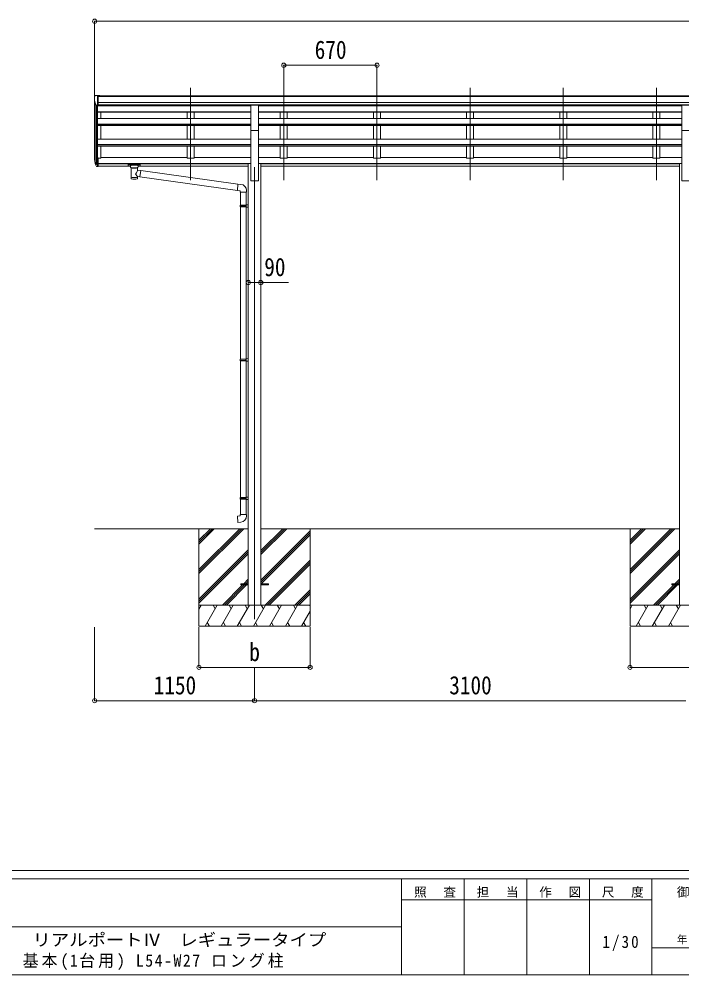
# Model space of a CAD drawing. Units: millimetres at full size, sheet at 1:30. Extents: x -8385 to 8479, y -5853 to 5787.
# Drawn here: x -3 to 4763, y -5853 to 1018 of the extents above; entities that cross this region are included whole.
import ezdxf
from ezdxf.enums import TextEntityAlignment as Align

# ---------------------------------------------------------------- set-up
doc = ezdxf.new("R2010")
doc.units = ezdxf.units.MM
doc.header["$LTSCALE"] = 30
doc.header["$PDMODE"] = 32
doc.header["$PDSIZE"] = 30
for name, color, linetype, lineweight in [('0-0_0', 7, 'Continuous', 9), ('0-1_本体', 4, 'Continuous', 9), ('0-2_部品', 7, 'Continuous', 9), ('0-8_PARTS2', 2, 'Continuous', 9), ('0-A_寸法', 6, 'Continuous', 9), ('F-0_240', 7, 'Continuous', 9)]:
    doc.layers.add(name, color=color, linetype=linetype, lineweight=lineweight)
doc.styles.add('ＭＳ ゴシック', font='')
doc.styles.get('ＭＳ ゴシック').set_extended_font_data('MS Gothic')

msp = doc.modelspace()

# ---------------------------------------------------------------- linework, layer by layer
at = {"layer": '0-0_0'}
for p, q in [((540.34, -2645.47), (1645.54, -2645.47)), ((1290.74, -2645.47), (1290.74, -3345.47)), ((1290.74, -2939.65), (1584.92, -2645.47)), ((1290.74, -2953.79), (1599.06, -2645.47)), ((1290.74, -2967.93), (1613.2, -2645.47)), ((1290.74, -2755.8), (1401.07, -2645.47)), ((1290.74, -2741.66), (1386.93, -2645.47)), ((1290.74, -2727.52), (1372.79, -2645.47)), ((1735.94, -2831.1), (1921.57, -2645.47)), ((1735.94, -2816.96), (1907.43, -2645.47)), ((1735.94, -2802.82), (1893.29, -2645.47)), ((1735.94, -2645.47), (4745.14, -2645.47)), ((1735.94, -3014.95), (2090.74, -2660.15)), ((1735.94, -3029.09), (2090.74, -2674.29)), ((2090.74, -2645.47), (2090.74, -3345.47)), ((4390.34, -2645.47), (4390.34, -3345.47)), ((4390.34, -2939.65), (4684.52, -2645.47)), ((4390.34, -2953.79), (4698.66, -2645.47)), ((4390.34, -2967.93), (4712.8, -2645.47)), ((4390.34, -2755.8), (4500.67, -2645.47)), ((4390.34, -2741.66), (4486.53, -2645.47)), ((4390.34, -2727.52), (4472.39, -2645.47)), ((1738.2, -3040.97), (2090.74, -2688.44)), ((1290.74, -3151.78), (1645.54, -2796.98)), ((1290.74, -3165.92), (1645.54, -2811.13)), ((4390.34, -3151.78), (4745.14, -2796.98)), ((4390.34, -3165.92), (4745.14, -2811.13)), ((1290.74, -3180.07), (1645.54, -2825.27)), ((1767.55, -3195.47), (2090.74, -2872.28)), ((4390.34, -3180.07), (4745.14, -2825.27)), ((1781.69, -3195.47), (2090.74, -2886.43)), ((1795.83, -3195.47), (2090.74, -2900.57)), ((1613.68, -3040.97), (1645.54, -3009.11)), ((4713.28, -3040.97), (4745.14, -3009.11)), ((1459.18, -3195.47), (1604.68, -3049.97)), ((1473.32, -3195.47), (1618.82, -3049.97)), ((1487.47, -3195.47), (1632.97, -3049.97)), ((1627.82, -3040.97), (1645.54, -3023.26)), ((1641.97, -3040.97), (1645.54, -3037.4)), ((1979.68, -3195.47), (2090.74, -3084.41)), ((4558.78, -3195.47), (4704.28, -3049.97)), ((4572.92, -3195.47), (4718.42, -3049.97)), ((4587.07, -3195.47), (4732.57, -3049.97)), ((4727.42, -3040.97), (4745.14, -3023.26)), ((4741.57, -3040.97), (4745.14, -3037.4)), ((1993.82, -3195.47), (2090.74, -3098.56)), ((2007.97, -3195.47), (2090.74, -3112.7)), ((2090.74, -3195.47), (1290.74, -3195.47)), ((1290.74, -3222.98), (1306.62, -3195.47)), ((1335.49, -3345.47), (1422.09, -3195.47)), ((1407.09, -3221.45), (1392.09, -3195.47)), ((1450.96, -3345.47), (1537.56, -3195.47)), ((1522.56, -3221.45), (1507.56, -3195.47)), ((1566.43, -3345.47), (1653.03, -3195.47)), ((1638.03, -3221.45), (1623.03, -3195.47)), ((1681.9, -3345.47), (1768.5, -3195.47)), ((1753.5, -3221.45), (1738.5, -3195.47)), ((1797.37, -3345.47), (1883.97, -3195.47)), ((1868.97, -3221.45), (1853.97, -3195.47)), ((1912.84, -3345.47), (1999.44, -3195.47)), ((1969.44, -3195.47), (1984.44, -3221.45)), ((2084.91, -3195.47), (2090.74, -3205.57)), ((5190.34, -3195.47), (4390.34, -3195.47)), ((4390.34, -3222.98), (4406.22, -3195.47)), ((4435.09, -3345.47), (4521.69, -3195.47)), ((4506.69, -3221.45), (4491.69, -3195.47)), ((4550.56, -3345.47), (4637.16, -3195.47)), ((4622.16, -3221.45), (4607.16, -3195.47)), ((4666.03, -3345.47), (4752.63, -3195.47)), ((4737.63, -3221.45), (4722.63, -3195.47)), ((2028.31, -3345.47), (2090.74, -3237.33)), ((1290.74, -3345.47), (2090.74, -3345.47)), ((1350.49, -3319.49), (1365.48, -3345.47)), ((1465.96, -3319.49), (1480.95, -3345.47)), ((1581.43, -3319.49), (1596.43, -3345.47)), ((1696.9, -3319.49), (1711.9, -3345.47)), ((1812.37, -3319.49), (1827.37, -3345.47)), ((1927.84, -3319.49), (1942.83, -3345.47)), ((2043.31, -3319.49), (2058.3, -3345.47)), ((4390.34, -3345.47), (5190.34, -3345.47)), ((4450.08, -3319.49), (4465.08, -3345.47)), ((4565.56, -3319.49), (4580.55, -3345.47)), ((4681.03, -3319.49), (4696.03, -3345.47))]:
    msp.add_line(p, q, dxfattribs=at)
at = {"layer": '0-1_本体'}
for p, q in [((540.34, 15.39), (540.34, 430.75)), ((566.84, 467.51), (5913.84, 467.51)), ((566.84, 462.16), (5913.84, 462.16)), ((566.84, 418.63), (5913.84, 418.63)), ((544.62, 411.96), (544.62, -6.61)), ((554.34, 396.6), (554.34, -24.61)), ((560.34, 396.13), (560.34, 19.82)), ((1662.84, 395.44), (560.34, 395.44)), ((1662.84, 351.96), (560.34, 351.96)), ((1662.84, 347.88), (560.34, 347.88)), ((566.84, 400.96), (5913.84, 400.96)), ((1662.84, 398.58), (566.84, 398.58)), ((585.34, 398.58), (585.34, 395.44)), ((585.34, 347.85), (585.34, 302.86)), ((1205.34, 395.44), (1205.34, 398.58)), ((1205.34, 302.73), (1205.34, 347.88)), ((1255.34, 395.44), (1255.34, 398.58)), ((1255.34, 302.73), (1255.34, 347.88)), ((1717.84, 398.58), (4762.84, 398.58)), ((1717.84, 395.44), (4762.84, 395.44)), ((1717.84, 351.96), (4762.84, 351.96)), ((1717.84, 347.88), (4762.84, 347.88)), ((1875.34, 395.44), (1875.34, 398.58)), ((1875.34, 302.73), (1875.34, 347.88)), ((1925.34, 395.44), (1925.34, 398.58)), ((1925.34, 302.73), (1925.34, 347.88)), ((2545.34, 395.44), (2545.34, 398.58)), ((2545.34, 302.73), (2545.34, 347.88)), ((2595.34, 395.44), (2595.34, 398.58)), ((2595.34, 302.73), (2595.34, 347.88)), ((3215.34, 395.44), (3215.34, 398.58)), ((3215.34, 302.73), (3215.34, 347.88)), ((3265.34, 395.44), (3265.34, 398.58)), ((3265.34, 302.73), (3265.34, 347.88)), ((3885.34, 395.44), (3885.34, 398.58)), ((3885.34, 302.73), (3885.34, 347.88)), ((3935.34, 395.44), (3935.34, 398.58)), ((3935.34, 302.73), (3935.34, 347.88)), ((4555.34, 395.44), (4555.34, 398.47)), ((4555.34, 302.73), (4555.34, 347.88)), ((4605.34, 395.44), (4605.34, 398.47)), ((4605.34, 302.73), (4605.34, 347.88)), ((1662.84, 302.73), (560.34, 302.73)), ((1717.84, 302.73), (4762.84, 302.73)), ((1662.84, 261.99), (560.34, 261.99)), ((1662.84, 260.5), (560.34, 260.5)), ((1662.84, 253.71), (560.34, 253.71)), ((585.34, 253.68), (585.34, 155.42)), ((1205.34, 155.42), (1205.34, 253.71)), ((1255.34, 155.42), (1255.34, 253.71)), ((1662.84, -145.47), (1662.84, 267.17)), ((1717.84, -145.47), (1717.84, 267.17)), ((1717.84, 261.99), (4762.84, 261.99)), ((1717.84, 260.5), (4762.84, 260.5)), ((1717.84, 253.71), (4762.84, 253.71)), ((1875.34, 155.42), (1875.34, 253.71)), ((1925.34, 155.42), (1925.34, 253.71)), ((2545.34, 155.42), (2545.34, 253.71)), ((2595.34, 155.42), (2595.34, 253.71)), ((3215.34, 155.42), (3215.34, 253.71)), ((3265.34, 155.42), (3265.34, 253.71)), ((3885.34, 155.42), (3885.34, 253.71)), ((3935.34, 155.42), (3935.34, 253.71)), ((4555.34, 155.42), (4555.34, 253.71)), ((4605.34, 155.42), (4605.34, 253.71)), ((4762.84, -145.47), (4762.84, 267.17)), ((1662.94, 155.42), (560.34, 155.42)), ((1717.74, 155.42), (4762.84, 155.42)), ((1663.01, 116.21), (560.34, 116.21)), ((1662.92, 114.73), (560.34, 114.73)), ((1662.94, 105.07), (560.34, 105.07)), ((585.34, 105.16), (585.34, 19)), ((1205.34, 105.07), (1205.34, 19)), ((1255.34, 105.07), (1255.34, 19)), ((1717.67, 116.21), (4762.84, 116.21)), ((1717.74, 105.07), (4762.84, 105.07)), ((1717.76, 114.73), (4762.84, 114.73)), ((1875.34, 105.07), (1875.34, 19)), ((1925.34, 105.07), (1925.34, 19)), ((2545.34, 105.07), (2545.34, 19)), ((2595.34, 105.07), (2595.34, 19)), ((3215.34, 105.07), (3215.34, 19)), ((3265.34, 105.07), (3265.34, 19)), ((3885.34, 105.07), (3885.34, 19)), ((3935.34, 105.07), (3935.34, 19)), ((4555.34, 105.07), (4555.34, 19)), ((4605.34, 105.07), (4605.34, 19)), ((566.84, 19), (585.34, 19)), ((585.34, 23.8), (1205.34, 23.8)), ((1205.34, 19), (1255.34, 19)), ((1663.07, 23.8), (1255.34, 23.8)), ((1663.07, 23.8), (1255.34, 23.8)), ((1717.61, 23.8), (1875.34, 23.8)), ((1875.34, 19), (1925.34, 19)), ((2545.34, 23.8), (1925.34, 23.8)), ((2545.34, 19), (2595.34, 19)), ((3215.34, 23.8), (2595.34, 23.8)), ((3215.34, 19), (3265.34, 19)), ((3885.34, 23.8), (3265.34, 23.8)), ((3885.34, 19), (3935.34, 19)), ((4555.34, 23.8), (3935.34, 23.8)), ((4555.34, 19), (4605.34, 19)), ((4762.84, 23.8), (4605.34, 23.8)), ((566.84, -20.33), (1645.14, -20.33)), ((566.84, -21.69), (1645.14, -21.69)), ((566.84, -39.07), (798.34, -39.07)), ((852.34, -39.07), (1645.14, -39.07)), ((1645.14, -19.09), (1662.84, -19.09)), ((1645.14, -19.09), (1645.14, -3195.47)), ((1717.84, -19.09), (1735.54, -19.09)), ((1735.54, -19.09), (1735.54, -3195.47)), ((1735.54, -20.51), (4745.01, -20.51)), ((1735.54, -21.89), (4745.14, -21.89)), ((1735.54, -39.07), (4745.14, -39.07)), ((4745.14, -19.09), (4762.84, -19.09)), ((4745.14, -19.09), (4745.14, -3195.47)), ((1662.58, -145.47), (1717.58, -145.47)), ((4762.84, -145.47), (4817.84, -145.47))]:
    msp.add_line(p, q, dxfattribs=at)
at = {"layer": '0-2_部品'}
for p, q in [((538.34, 459.74), (538.34, 459.11)), ((545.25, 468.54), (541.18, 462.73)), ((552.72, 397.94), (543.44, 414)), ((548.34, 469.11), (546.01, 468.97)), ((548.34, 469.11), (566.84, 469.11)), ((560.34, 396.13), (560.34, 469.11)), ((566.84, 469.11), (576.84, 469.02)), ((566.84, 397.13), (566.84, 469.11)), ((576.84, 467.51), (576.84, 469.02)), ((560.34, 396.13), (555.13, 396.44)), ((566.84, 397.13), (560.34, 397.13)), ((1662.84, 399.24), (1717.84, 399.24)), ((1662.84, 218.31), (1662.84, 399.24)), ((1717.84, 218.31), (1717.84, 399.24)), ((4762.84, 399.24), (4817.84, 399.24)), ((4762.84, 218.31), (4762.84, 399.24)), ((1662.84, 218.31), (1717.84, 218.31)), ((4762.84, 218.31), (4817.84, 218.31)), ((560.34, 19.82), (560.34, -42.06)), ((566.84, 19.82), (560.34, 19.82)), ((566.84, 19.82), (566.84, -41.24)), ((542.73, -6.22), (552.9, -25.39)), ((553.91, -24.14), (544.15, -5.72)), ((545.32, -23.07), (552.9, -40.56)), ((560.34, -24.89), (555.21, -24.89)), ((560.34, -26.89), (555.5, -26.89)), ((560.34, -42.06), (555.5, -42.06)), ((566.84, -18.49), (560.34, -18.49)), ((566.84, -23.89), (560.34, -23.89)), ((566.84, -41.24), (560.34, -41.24)), ((781.84, -26.95), (781.84, -37.71)), ((781.84, -27.14), (781.84, -28.68)), ((783.84, -26.29), (866.84, -26.29)), ((783.84, -28.47), (866.84, -28.47)), ((783.84, -38.38), (798.34, -38.38)), ((798.34, -45.18), (798.34, -34.91)), ((802.44, -49.68), (802.42, -129.98)), ((848.24, -67.26), (848.24, -49.67)), ((873.46, -71.16), (848.24, -67.25)), ((852.34, -45.18), (852.34, -34.91)), ((852.34, -38.38), (866.84, -38.38)), ((868.84, -26.95), (868.84, -37.71)), ((848.26, -129.98), (848.24, -113.35)), ((848.24, -113.6), (866.44, -116.42)), ((873.46, -71.16), (866.44, -116.42)), ((1567.22, -213.79), (866.44, -116.42)), ((873.46, -71.16), (1571.23, -167.96)), ((1592.06, -169.78), (1571.23, -167.96)), ((1587.14, -225.53), (1633.14, -225.53)), ((1589.14, -225.53), (1589.14, -319.53)), ((1631.14, -225.53), (1631.14, -316.97)), ((1633.14, -225.53), (1633.14, -214.61)), ((1587.14, -321.53), (1588.14, -319.53)), ((1587.14, -321.53), (1631.14, -321.53)), ((1587.14, -321.53), (1587.14, -329.53)), ((1587.14, -329.53), (1631.14, -329.53)), ((1587.14, -329.53), (1588.14, -331.53)), ((1588.14, -319.53), (1631.14, -319.53)), ((1588.14, -331.53), (1631.14, -331.53)), ((1589.14, -331.53), (1589.14, -1425.72)), ((1626.66, -321.53), (1626.23, -319.53)), ((1629.14, -317.03), (1645.14, -316.56)), ((1629.14, -319.03), (1629.14, -317.03)), ((1629.14, -319.03), (1631.14, -319.03)), ((1629.14, -334.03), (1629.14, -332.03)), ((1629.14, -334.03), (1645.14, -334.5)), ((1631.14, -334.09), (1631.14, -1423.16)), ((1645.14, -316.56), (1645.14, -334.5)), ((1587.14, -1427.72), (1588.14, -1425.72)), ((1587.14, -1427.72), (1631.14, -1427.72)), ((1587.14, -1427.72), (1587.14, -1435.72)), ((1587.14, -1435.72), (1631.14, -1435.72)), ((1587.14, -1435.72), (1588.14, -1437.72)), ((1588.14, -1425.72), (1631.14, -1425.72)), ((1588.14, -1437.72), (1631.14, -1437.72)), ((1589.14, -1437.72), (1589.14, -2420.88)), ((1626.66, -1427.72), (1626.23, -1425.72)), ((1629.14, -1423.22), (1645.14, -1422.75)), ((1629.14, -1425.22), (1629.14, -1423.22)), ((1629.14, -1425.22), (1631.14, -1425.22)), ((1629.14, -1440.22), (1629.14, -1438.22)), ((1629.14, -1440.22), (1645.14, -1440.69)), ((1631.14, -1440.28), (1631.14, -2418.32)), ((1645.14, -1422.75), (1645.14, -1440.69)), ((1587.14, -2422.88), (1588.14, -2420.88)), ((1587.14, -2422.88), (1631.14, -2422.88)), ((1587.14, -2422.88), (1587.14, -2430.88)), ((1587.14, -2430.88), (1631.14, -2430.88)), ((1587.14, -2430.88), (1588.14, -2432.88)), ((1588.14, -2420.88), (1631.14, -2420.88)), ((1588.14, -2432.88), (1631.14, -2432.88)), ((1589.14, -2432.88), (1589.14, -2542.88)), ((1626.66, -2422.88), (1626.23, -2420.88)), ((1629.14, -2418.38), (1645.14, -2417.91)), ((1629.14, -2420.38), (1629.14, -2418.38)), ((1629.14, -2420.38), (1631.14, -2420.38)), ((1629.14, -2435.38), (1629.14, -2433.38)), ((1629.14, -2435.38), (1645.14, -2435.85)), ((1631.14, -2435.44), (1631.14, -2542.88)), ((1645.14, -2417.91), (1645.14, -2435.85)), ((1587.14, -2542.88), (1633.14, -2542.88)), ((1587.14, -2552.88), (1587.14, -2542.88)), ((1633.14, -2542.88), (1633.14, -2553.79))]:
    msp.add_line(p, q, dxfattribs=at)
at = {"layer": '0-2_部品', "color": 4}
for p, q in [((1590.74, -3040.97), (1590.74, -3049.97)), ((1645.54, -3040.97), (1590.74, -3040.97)), ((1645.54, -3049.97), (1590.74, -3049.97)), ((1790.34, -3040.97), (1735.54, -3040.97)), ((4690.34, -3040.97), (4690.34, -3049.97)), ((4745.14, -3040.97), (4690.34, -3040.97)), ((4745.14, -3049.97), (4690.34, -3049.97))]:
    msp.add_line(p, q, dxfattribs=at)
at = {"layer": '0-2_部品'}
for points in [[(781.84, -26.95), (781.88, -26.76), (781.96, -26.62), (782.06, -26.53), (782.16, -26.47), (782.28, -26.42), (782.57, -26.36), (783.06, -26.31), (783.61, -26.29), (783.84, -26.29)], [(781.84, -37.71), (781.88, -37.91), (781.96, -38.04), (782.06, -38.14), (782.16, -38.2), (782.28, -38.24), (782.57, -38.31), (783.06, -38.35), (783.61, -38.37), (783.84, -38.38)], [(798.38, -45.13), (798.35, -45.48), (798.6, -46.44), (799.12, -47.32), (799.93, -48.16), (801.04, -48.96), (802.44, -49.68)], [(848.24, -49.67), (848.47, -49.58), (849.83, -48.84), (850.94, -48), (851.7, -47.13), (852.16, -46.23), (852.33, -45.34)], [(866.84, -26.29), (867.19, -26.29), (867.72, -26.32), (868.17, -26.37), (868.48, -26.45), (868.65, -26.54), (868.77, -26.68), (868.83, -26.86), (868.84, -26.95)], [(866.84, -38.38), (867.19, -38.37), (867.72, -38.35), (868.17, -38.3), (868.48, -38.22), (868.65, -38.12), (868.77, -37.98), (868.83, -37.8), (868.84, -37.71)], [(1571.23, -167.96), (1567.22, -213.79), (1587.14, -215.53), (1587.14, -225.53)], [(1626.66, -321.53), (1626.66, -329.53), (1626.23, -331.53)], [(1629.14, -332.03), (1631.14, -332.03), (1631.14, -319.03)], [(1626.66, -1427.72), (1626.66, -1435.72), (1626.23, -1437.72)], [(1629.14, -1438.22), (1631.14, -1438.22), (1631.14, -1425.22)], [(1626.66, -2422.88), (1626.66, -2430.88), (1626.23, -2432.88)], [(1629.14, -2433.38), (1631.14, -2433.38), (1631.14, -2420.38)], [(1592.06, -2598.62), (1571.23, -2600.45), (1567.22, -2554.62), (1587.14, -2552.88)]]:
    msp.add_lwpolyline(points, dxfattribs=at)
at = {"layer": '0-2_部品', "color": 4}
msp.add_lwpolyline([(1790.34, -3040.97), (1790.34, -3049.97), (1735.54, -3049.97)], dxfattribs=at)
at = {"layer": '0-2_部品'}
for centre, radius, start, end in [((541.34, 459.74), 3, 93, 180), ((740.34, 459.11), 202, 180, 192.90261), ((546.07, 467.97), 1, 93.5, 145), ((555.31, 399.44), 3, 210, 266.5), ((629, 15.95), 89.07, 174.49576, 194.41188), ((628.29, 20.23), 88.05, 177.22392, 197.21071), ((673.56, 13.01), 133.22, 183.27987, 195.71302), ((555.5, -23.89), 3, 210, 270), ((555.5, -39.06), 3, 210, 270), ((555.21, -23.39), 1.5, 210, 270), ((1588.14, -214.61), 45, 0, 85), ((1588.14, -2553.79), 45, 275, 0)]:
    msp.add_arc(centre, radius, start, end, dxfattribs=at)
for centre, major_axis, ratio, start_param, end_param in [((783.84, -28.68), (2, 0), 0.109601, 1.5707963, 3.1415927), ((825.34, -34.91), (27, 0), 0.122176, 6.2831853, 9.424778), ((825.35, -50.14), (-22.91, 0.42), 0.072511, 0.0008029, 1.5715993), ((825.35, -51.76), (-22.91, 0.42), 0.072511, 0.0008029, 1.5715993), ((825.33, -50.14), (22.92, 0.42), 0.07247, 4.71158, 6.2823764), ((825.33, -51.76), (22.92, 0.42), 0.07247, 4.71158, 6.2823764), ((825.34, -93.8), (-22.81, -26.62), 0.234429, 1.6855472, 3.1268519), ((836.34, -45.18), (16, 0), 0.361356, 6.2636979, 6.2831853), ((866.84, -28.68), (2, 0), 0.109601, 0, 1.5707963), ((825.34, -129.98), (22.92, 0), 0.101955, 3.1415499, 6.2833984), ((825.34, -117.53), (22.91, 0), 0.122865, 3.1415927, 6.2831853), ((827.9, -91.15), (20.32, -22.25), 0.045535, 0.0389954, 1.3075346)]:
    msp.add_ellipse(centre, major_axis=major_axis, ratio=ratio, start_param=start_param, end_param=end_param, dxfattribs=at)
at = {"layer": '0-8_PARTS2'}
for p, q in [((1230.34, -139.27), (1230.34, 523.26)), ((1900.34, -139.27), (1900.34, 523.26)), ((2570.34, -139.27), (2570.34, 523.26)), ((3240.34, -139.27), (3240.34, 523.26)), ((3910.34, -139.27), (3910.34, 523.26)), ((4580.34, -139.27), (4580.34, 523.26)), ((1690.34, -45.47), (1690.34, -3295.47))]:
    msp.add_line(p, q, dxfattribs=at)
at = {"layer": '0-A_寸法'}
for p, q in [((540.34, 1002.89), (540.34, 457.26)), ((540.34, 1002.89), (5940.34, 1002.89)), ((1900.34, 686.27), (1900.34, 457.26)), ((1900.34, 686.27), (2570.34, 686.27)), ((2570.34, 686.27), (2570.34, 457.26)), ((1645.14, -875.65), (1735.14, -875.65)), ((1735.14, -875.65), (1935.14, -875.65)), ((540.34, -3881.84), (540.34, -3352.89)), ((1290.34, -3641.86), (1290.34, -3352.89)), ((2090.34, -3641.86), (2090.34, -3352.89)), ((4390.34, -3641.86), (4390.34, -3352.89)), ((1290.34, -3641.86), (2090.34, -3641.86)), ((1690.34, -3881.84), (1690.34, -3641.86)), ((4390.34, -3641.86), (5190.34, -3641.86)), ((540.34, -3881.84), (1690.34, -3881.84)), ((1690.34, -3881.84), (4790.34, -3881.84))]:
    msp.add_line(p, q, dxfattribs=at)
for p in [(540.34, 1002.89), (1900.34, 686.27), (2570.34, 686.27), (1645.14, -875.65), (1735.14, -875.65), (1290.34, -3641.86), (2090.34, -3641.86), (4390.34, -3641.86), (540.34, -3881.84), (1690.34, -3881.84)]:
    msp.add_point(p, dxfattribs=at)
at = {"layer": 'F-0_240', "color": 5}
for p, q in [((-8385.45, -5102.66), (8054.55, -5102.66)), ((-8385.45, -5162.66), (5387.79, -5162.66)), ((2747.79, -5162.66), (2747.79, -5852.66)), ((3197.79, -5162.66), (3197.79, -5852.66)), ((3647.79, -5162.66), (3647.79, -5852.66)), ((4097.79, -5162.66), (4097.79, -5852.66)), ((4547.79, -5162.66), (4547.79, -5852.66)), ((2747.79, -5312.66), (4547.79, -5312.66)), ((-3402.21, -5507.66), (2747.79, -5507.66)), ((4547.79, -5657.66), (5387.79, -5657.66)), ((-8385.45, -5852.66), (8054.55, -5852.66))]:
    msp.add_line(p, q, dxfattribs=at)

# ---------------------------------------------------------------- texts
at = {"layer": '0-A_寸法', "color": 7, "style": 'ＭＳ ゴシック', "width": 0.85}
for s, p in [('670', (2122.84, 692.27)), ('90', (1760.14, -869.65)), ('b', (1652.84, -3636.86)), ('1150', (965.34, -3875.84)), ('3100', (3090.34, -3875.84))]:
    msp.add_text(s, height=132, dxfattribs=at).set_placement(p, align=Align.BOTTOM_LEFT)
at = {"layer": 'F-0_240', "style": 'ＭＳ ゴシック', "width": 1.1}
msp.add_text('リアルポートⅣ\u3000レギュラータイプ', height=87.98, dxfattribs=at).set_placement((93.72, -5671.05), align=Align.BOTTOM_LEFT)
at = {"layer": 'F-0_240', "style": 'ＭＳ ゴシック'}
msp.add_text('年\u3000\u3000月\u3000\u3000日', height=54.99, dxfattribs=at).set_placement((4727.79, -5642.66), align=Align.BOTTOM_LEFT)
at = {"layer": 'F-0_240', "attachment_point": 7, "style": 'ＭＳ ゴシック'}
for s, insert, char_height in [('\\T1.17;照\u3000査', (2837.79, -5297.66), 65.98), ('\\T1.17;担\u3000当', (3287.79, -5297.66), 65.98), ('\\T1.17;作\u3000図', (3737.79, -5297.66), 65.98), ('\\T1.17;尺\u3000度', (4187.79, -5297.66), 65.98), ('\\T1.17;御受領印', (4727.79, -5297.66), 65.98), ('\\T1.28;\\W0.9;1/30', (4191.54, -5680.16), 87.98), ('\\T1.19;\\W0.95;基本(1台用)\\~L54-W27\\~ロング柱', (23.16, -5817.05), 87.98)]:
    msp.add_mtext(s, dxfattribs=dict(at, insert=insert, char_height=char_height))

doc.saveas('drawing.dxf')
